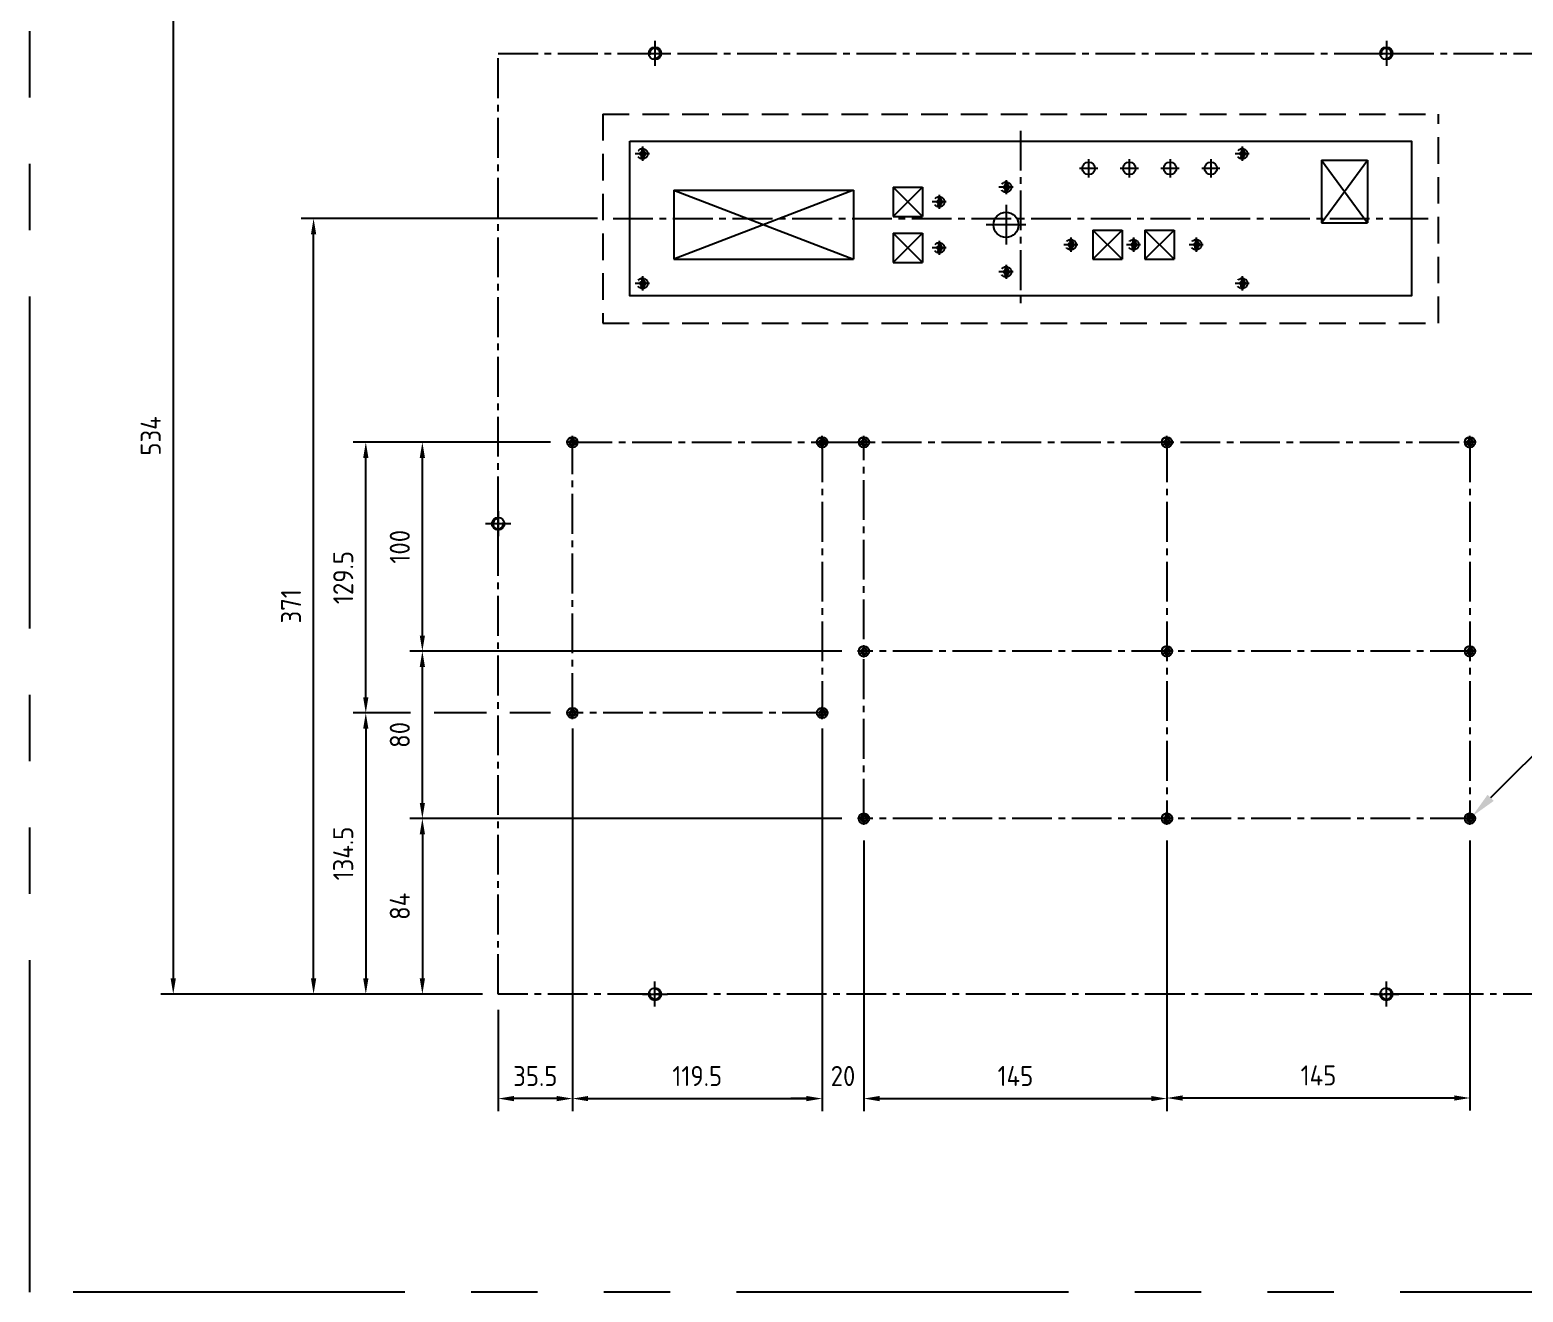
# Model space of a CAD drawing. Header units: millimetres. Extents: x 24815 to 37444, y -10619 to 6020.
# Drawn here: x 28652 to 29367, y 3674 to 4278 of the extents above; entities that cross this region are included whole.
import ezdxf

# ---------------------------------------------------------------- set-up
doc = ezdxf.new("R2010")
doc.units = ezdxf.units.MM
for name, pattern in [('CENTER', [50.8, 31.75, -6.35, 6.35, -6.35]), ('CENTER2', [28.575, 19.05, -3.175, 3.175, -3.175]), ('HIDDEN', [9.525, 6.35, -3.175]), ('HIDDENX2', [19.05, 12.7, -6.35]), ('PHANTOM2', [31.75, 15.875, -3.175, 3.175, -3.175, 3.175, -3.175])]:
    doc.linetypes.add(name, pattern=pattern)
for name, color, linetype in [('CEN', 1, 'CENTER'), ('CENTER', 1, 'CENTER'), ('THIN', 3, 'Continuous')]:
    doc.layers.add(name, color=color, linetype=linetype)
doc.styles.get("Standard").update_dxf_attribs({"font": 'ISOCP.SHX', "bigfont": 'WHGTXT.SHX'})
doc.dimstyles.new('PS-3', dxfattribs={"dimscale": 3, "dimtxt": 3.2, "dimasz": 2.5, "dimexe": 2, "dimexo": 2.5, "dimgap": 2, "dimtad": 1, "dimtoh": 1, "dimrnd": 0.05, "dimzin": 12, "dimdsep": 46, "dimtxsty": 'Standard', "dimcen": 0, "dimclrt": 2, "dimazin": 3, "dimtfac": 1, "dimtofl": 0, "dimtmove": 0, "dimatfit": 3, "dimfxl": 0.18, "dimtolj": 1, "dimtzin": 0, "dimarcsym": 0})
doc.dimstyles.new('PS-5', dxfattribs={"dimscale": 5, "dimtxt": 3.2, "dimasz": 2.5, "dimexe": 2, "dimexo": 2.5, "dimgap": 2, "dimtad": 1, "dimtoh": 1, "dimrnd": 0.05, "dimzin": 12, "dimdsep": 46, "dimtxsty": 'Standard', "dimcen": 0, "dimclrt": 2, "dimazin": 3, "dimtfac": 1, "dimtofl": 0, "dimtmove": 0, "dimatfit": 3, "dimfxl": 0.18, "dimtolj": 1, "dimtzin": 0, "dimarcsym": 0})

# ---------------------------------------------------------------- blocks, each defined once
blk = doc.blocks.new('WEFWFA')
for p, q in [((6104.54, -8052.57), (6126.54, -8022.57)), ((6104.54, -8022.57), (6126.54, -8052.57)), ((5880.54, -8037.07), (5794.54, -8070.07)), ((5794.54, -8037.07), (5880.54, -8070.07)), ((5913.54, -8035.57), (5899.54, -8049.57)), ((5899.54, -8035.57), (5913.54, -8049.57)), ((5913.54, -8057.57), (5899.54, -8071.57)), ((5899.54, -8057.57), (5913.54, -8071.57)), ((5995.04, -8056.07), (6009.04, -8070.07)), ((6009.04, -8056.07), (5995.04, -8070.07)), ((6020.04, -8056.07), (6034.04, -8070.07)), ((6034.04, -8056.07), (6020.04, -8070.07))]:
    blk.add_line(p, q)
at = {"color": 3}
for p, q in [((6104.54, -8022.57), (6126.54, -8022.57)), ((6104.54, -8022.57), (6104.54, -8052.57)), ((6126.54, -8022.57), (6126.54, -8052.57)), ((5794.54, -8037.07), (5794.54, -8070.07)), ((5794.54, -8037.07), (5880.54, -8037.07)), ((5880.54, -8037.07), (5880.54, -8070.07)), ((5899.54, -8035.57), (5899.54, -8049.57)), ((5899.54, -8035.57), (5913.54, -8035.57)), ((5913.54, -8035.57), (5913.54, -8049.57)), ((5899.54, -8049.57), (5913.54, -8049.57)), ((6104.54, -8052.57), (6126.54, -8052.57)), ((5899.54, -8057.57), (5899.54, -8071.57)), ((5899.54, -8057.57), (5899.54, -8071.57)), ((5899.54, -8057.57), (5913.54, -8057.57)), ((5913.54, -8057.57), (5913.54, -8071.57)), ((5995.04, -8056.07), (5995.04, -8070.07)), ((5995.04, -8056.07), (6009.04, -8056.07)), ((6009.04, -8056.07), (6009.04, -8070.07)), ((6020.04, -8056.07), (6034.04, -8056.07)), ((6020.04, -8056.07), (6020.04, -8070.07)), ((6034.04, -8056.07), (6034.04, -8070.07)), ((5794.54, -8070.07), (5880.54, -8070.07)), ((5899.54, -8071.57), (5913.54, -8071.57)), ((5995.04, -8070.07), (6009.04, -8070.07)), ((6020.04, -8070.07), (6034.04, -8070.07))]:
    blk.add_line(p, q, dxfattribs=at)
at = {"color": 0, "linetype": 'HIDDEN'}
for centre in [(5779.54, -8019.57), (6066.54, -8019.57), (5953.54, -8035.57), (5921.54, -8042.57), (5921.54, -8064.57), (5984.54, -8063.07), (6014.54, -8063.07), (6044.54, -8063.07), (5953.54, -8076.07), (5779.54, -8081.57), (6066.54, -8081.57)]:
    blk.add_circle(centre, 2.5, dxfattribs=at)
at = {"color": 3}
for centre, radius in [((5779.54, -8019.57), 1), ((5993.04, -8026.57), 3), ((6012.54, -8026.57), 3), ((6032.04, -8026.57), 3), ((6051.54, -8026.57), 3), ((6066.54, -8019.57), 1), ((5953.54, -8035.57), 1), ((5921.54, -8042.57), 1), ((5953.54, -8053.57), 6), ((5921.54, -8064.57), 1), ((5984.54, -8063.07), 1), ((6014.54, -8063.07), 1), ((6044.54, -8063.07), 1), ((5779.54, -8081.57), 1), ((5953.54, -8076.07), 1), ((6066.54, -8081.57), 1)]:
    blk.add_circle(centre, radius, dxfattribs=at)
at = {"color": 0, "linetype": 'HIDDEN'}
for centre in [(5779.54, -8019.57), (6066.54, -8019.57), (5953.54, -8035.57), (5921.54, -8042.57), (5921.54, -8064.57), (5984.54, -8063.07), (6014.54, -8063.07), (6044.54, -8063.07), (5779.54, -8081.57), (5953.54, -8076.07), (6066.54, -8081.57)]:
    blk.add_arc(centre, 1.5, 231.88231, 126.66761, dxfattribs=at)
at = {"layer": 'CEN', "color": 1, "linetype": 'CENTER'}
for p, q in [((5953.54, -8044.08), (5953.54, -8063.05)), ((5963.03, -8053.57), (5944.06, -8053.57))]:
    blk.add_line(p, q, dxfattribs=at)
at = {"layer": 'CENTER', "linetype": 'CENTER'}
for p, q in [((5779.54, -8016.18), (5779.54, -8022.96)), ((6066.54, -8016.18), (6066.54, -8022.96)), ((5782.93, -8019.57), (5776.15, -8019.57)), ((5993.04, -8022.19), (5993.04, -8030.95)), ((6012.54, -8022.19), (6012.54, -8030.95)), ((6032.04, -8022.19), (6032.04, -8030.95)), ((6051.54, -8022.19), (6051.54, -8030.95)), ((6069.93, -8019.57), (6063.15, -8019.57)), ((5997.42, -8026.57), (5988.67, -8026.57)), ((6016.92, -8026.57), (6008.17, -8026.57)), ((6036.42, -8026.57), (6027.67, -8026.57)), ((6055.92, -8026.57), (6047.17, -8026.57)), ((5956.93, -8035.57), (5950.15, -8035.57)), ((5953.54, -8032.18), (5953.54, -8038.96)), ((5924.93, -8042.57), (5918.15, -8042.57)), ((5921.54, -8039.18), (5921.54, -8045.96)), ((5984.54, -8059.68), (5984.54, -8066.46)), ((6014.54, -8059.68), (6014.54, -8066.46)), ((6044.54, -8059.68), (6044.54, -8066.46)), ((5924.93, -8064.57), (5918.15, -8064.57)), ((5921.54, -8061.18), (5921.54, -8067.96)), ((5987.93, -8063.07), (5981.15, -8063.07)), ((6017.93, -8063.07), (6011.15, -8063.07)), ((6047.93, -8063.07), (6041.15, -8063.07)), ((5953.54, -8072.68), (5953.54, -8079.46)), ((5779.54, -8078.18), (5779.54, -8084.96)), ((5956.93, -8076.07), (5950.15, -8076.07)), ((6066.54, -8078.18), (6066.54, -8084.96)), ((5782.93, -8081.57), (5776.15, -8081.57)), ((6069.93, -8081.57), (6063.15, -8081.57))]:
    blk.add_line(p, q, dxfattribs=at)
blk = doc.blocks.new('SDFGWAFS')
at = {"color": 2, "linetype": 'HIDDENX2'}
for p, q in [((5139.06, -7982.27), (5539.06, -7982.27)), ((5139.06, -7982.27), (5139.06, -8082.27)), ((5539.06, -8082.27), (5539.06, -7982.27)), ((5139.06, -8082.27), (5539.06, -8082.27))]:
    blk.add_line(p, q, dxfattribs=at)
blk.add_blockref('WEFWFA', (-621.48, 18.3))
blk = doc.blocks.new('*D591')
at = {"color": 0, "lineweight": -2, "transparency": 16777216}
for p, q in [((28912.03, 3940.61), (28912.03, 3760.64)), ((28876.53, 3809.11), (28876.53, 3760.64)), ((28904.53, 3766.64), (28884.03, 3766.64))]:
    blk.add_line(p, q, dxfattribs=at)
at = {"color": 0, "transparency": 16777216}
for points in [[(28884.03, 3767.89), (28884.03, 3765.39), (28876.53, 3766.64)], [(28904.53, 3767.89), (28904.53, 3765.39), (28912.03, 3766.64)]]:
    blk.add_solid(points, dxfattribs=at)
at = {"layer": 'Defpoints', "color": 0, "transparency": 16777216}
for p in [(28912.03, 3948.11), (28876.53, 3816.61), (28876.53, 3766.64)]:
    blk.add_point(p, dxfattribs=at)
at = {"color": 2, "transparency": 16777216, "insert": (28894.28, 3777.44), "char_height": 9.6, "attachment_point": 5}
blk.add_mtext('\\A1;35.5', dxfattribs=at)
blk = doc.blocks.new('*D592')
at = {"color": 0, "lineweight": -2, "transparency": 16777216}
for p, q in [((28912.03, 3943.61), (28912.03, 3760.64)), ((29031.53, 3943.61), (29031.53, 3760.64)), ((28919.53, 3766.64), (29024.03, 3766.64))]:
    blk.add_line(p, q, dxfattribs=at)
at = {"color": 0, "transparency": 16777216}
for points in [[(28919.53, 3767.89), (28919.53, 3765.39), (28912.03, 3766.64)], [(29024.03, 3767.89), (29024.03, 3765.39), (29031.53, 3766.64)]]:
    blk.add_solid(points, dxfattribs=at)
at = {"layer": 'Defpoints', "color": 0, "transparency": 16777216}
for p in [(28912.03, 3951.11), (29031.53, 3951.11), (29031.53, 3766.64)]:
    blk.add_point(p, dxfattribs=at)
at = {"color": 2, "transparency": 16777216, "insert": (28971.78, 3777.44), "char_height": 9.6, "attachment_point": 5}
blk.add_mtext('\\A1;119.5', dxfattribs=at)
blk = doc.blocks.new('*D593')
at = {"color": 0, "lineweight": -2, "transparency": 16777216}
for p, q in [((29031.53, 3940.61), (29031.53, 3760.64)), ((29051.53, 3890.11), (29051.53, 3760.64)), ((29024.03, 3766.64), (29016.53, 3766.64)), ((29059.03, 3766.64), (29066.53, 3766.64))]:
    blk.add_line(p, q, dxfattribs=at)
at = {"color": 0, "transparency": 16777216}
for points in [[(29024.03, 3767.89), (29024.03, 3765.39), (29031.53, 3766.64)], [(29059.03, 3767.89), (29059.03, 3765.39), (29051.53, 3766.64)]]:
    blk.add_solid(points, dxfattribs=at)
at = {"layer": 'Defpoints', "color": 0, "transparency": 16777216}
for p in [(29031.53, 3948.11), (29051.53, 3897.61), (29031.53, 3766.64)]:
    blk.add_point(p, dxfattribs=at)
at = {"color": 2, "transparency": 16777216, "insert": (29041.53, 3777.44), "char_height": 9.6, "attachment_point": 5}
blk.add_mtext('\\A1;20', dxfattribs=at)
blk = doc.blocks.new('*D594')
at = {"color": 0, "lineweight": -2, "transparency": 16777216}
for p, q in [((29051.53, 3890.11), (29051.53, 3760.64)), ((29196.53, 3890.11), (29196.53, 3760.64)), ((29059.03, 3766.64), (29189.03, 3766.64))]:
    blk.add_line(p, q, dxfattribs=at)
at = {"color": 0, "transparency": 16777216}
for points in [[(29059.03, 3767.89), (29059.03, 3765.39), (29051.53, 3766.64)], [(29189.03, 3767.89), (29189.03, 3765.39), (29196.53, 3766.64)]]:
    blk.add_solid(points, dxfattribs=at)
at = {"layer": 'Defpoints', "color": 0, "transparency": 16777216}
for p in [(29051.53, 3897.61), (29196.53, 3897.61), (29196.53, 3766.64)]:
    blk.add_point(p, dxfattribs=at)
at = {"color": 2, "transparency": 16777216, "insert": (29124.03, 3777.44), "char_height": 9.6, "attachment_point": 5}
blk.add_mtext('\\A1;145', dxfattribs=at)
blk = doc.blocks.new('*D435')
at = {"color": 0, "lineweight": -2, "transparency": 16777216}
for p, q in [((29196.53, 3890.11), (29196.53, 3760.91)), ((29341.53, 3890.11), (29341.53, 3760.91)), ((29334.03, 3766.91), (29204.03, 3766.91))]:
    blk.add_line(p, q, dxfattribs=at)
at = {"color": 0, "transparency": 16777216}
for points in [[(29204.03, 3768.16), (29204.03, 3765.66), (29196.53, 3766.91)], [(29334.03, 3768.16), (29334.03, 3765.66), (29341.53, 3766.91)]]:
    blk.add_solid(points, dxfattribs=at)
at = {"layer": 'Defpoints', "color": 0, "transparency": 16777216}
for p in [(29196.53, 3897.61), (29341.53, 3897.61), (29196.53, 3766.91)]:
    blk.add_point(p, dxfattribs=at)
at = {"color": 2, "transparency": 16777216, "insert": (29269.03, 3777.71), "char_height": 9.6, "attachment_point": 5}
blk.add_mtext('\\A1;145', dxfattribs=at)
blk = doc.blocks.new('*D595')
at = {"color": 0, "lineweight": -2, "transparency": 16777216}
for p, q in [((29041.03, 3900.61), (28834.24, 3900.61)), ((28840.24, 3893.11), (28840.24, 3824.11)), ((28869.03, 3816.61), (28834.24, 3816.61))]:
    blk.add_line(p, q, dxfattribs=at)
at = {"color": 0, "transparency": 16777216}
for points in [[(28838.99, 3893.11), (28841.49, 3893.11), (28840.24, 3900.61)], [(28838.99, 3824.11), (28841.49, 3824.11), (28840.24, 3816.61)]]:
    blk.add_solid(points, dxfattribs=at)
at = {"layer": 'Defpoints', "color": 0, "transparency": 16777216}
for p in [(29048.53, 3900.61), (28840.24, 3816.61), (28876.53, 3816.61)]:
    blk.add_point(p, dxfattribs=at)
at = {"color": 2, "transparency": 16777216, "insert": (28829.44, 3858.61), "char_height": 9.6, "attachment_point": 5, "rotation": 90}
blk.add_mtext('\\A1;84', dxfattribs=at)
blk = doc.blocks.new('*D596')
at = {"color": 0, "lineweight": -2, "transparency": 16777216}
for p, q in [((29041.03, 3980.61), (28834.24, 3980.61)), ((28840.24, 3908.11), (28840.24, 3973.11)), ((29041.03, 3900.61), (28834.24, 3900.61))]:
    blk.add_line(p, q, dxfattribs=at)
at = {"color": 0, "transparency": 16777216}
for points in [[(28838.99, 3973.11), (28841.49, 3973.11), (28840.24, 3980.61)], [(28838.99, 3908.11), (28841.49, 3908.11), (28840.24, 3900.61)]]:
    blk.add_solid(points, dxfattribs=at)
at = {"layer": 'Defpoints', "color": 0, "transparency": 16777216}
for p in [(28840.24, 3980.61), (29048.53, 3980.61), (29048.53, 3900.61)]:
    blk.add_point(p, dxfattribs=at)
at = {"color": 2, "transparency": 16777216, "insert": (28829.44, 3940.61), "char_height": 9.6, "attachment_point": 5, "rotation": 90}
blk.add_mtext('\\A1;80', dxfattribs=at)
blk = doc.blocks.new('*D597')
at = {"color": 0, "lineweight": -2, "transparency": 16777216}
for p, q in [((28901.53, 4080.61), (28834.24, 4080.61)), ((28840.24, 3988.11), (28840.24, 4073.11)), ((29041.03, 3980.61), (28834.24, 3980.61))]:
    blk.add_line(p, q, dxfattribs=at)
at = {"color": 0, "transparency": 16777216}
for points in [[(28838.99, 4073.11), (28841.49, 4073.11), (28840.24, 4080.61)], [(28838.99, 3988.11), (28841.49, 3988.11), (28840.24, 3980.61)]]:
    blk.add_solid(points, dxfattribs=at)
at = {"layer": 'Defpoints', "color": 0, "transparency": 16777216}
for p in [(28840.24, 4080.61), (28909.03, 4080.61), (29048.53, 3980.61)]:
    blk.add_point(p, dxfattribs=at)
at = {"color": 2, "transparency": 16777216, "insert": (28829.44, 4030.61), "char_height": 9.6, "attachment_point": 5, "rotation": 90}
blk.add_mtext('\\A1;100', dxfattribs=at)
blk = doc.blocks.new('*D598')
at = {"color": 0, "lineweight": -2, "transparency": 16777216}
for p, q in [((28834.61, 3951.11), (28807.17, 3951.11)), ((28870.91, 3951.11), (28845.86, 3951.11)), ((28901.53, 3951.11), (28882.16, 3951.11)), ((28813.17, 3943.61), (28813.17, 3824.11)), ((28869.03, 3816.61), (28807.17, 3816.61))]:
    blk.add_line(p, q, dxfattribs=at)
at = {"color": 0, "transparency": 16777216}
for points in [[(28811.92, 3943.61), (28814.42, 3943.61), (28813.17, 3951.11)], [(28811.92, 3824.11), (28814.42, 3824.11), (28813.17, 3816.61)]]:
    blk.add_solid(points, dxfattribs=at)
at = {"layer": 'Defpoints', "color": 0, "transparency": 16777216}
for p in [(28909.03, 3951.11), (28813.17, 3816.61), (28876.53, 3816.61)]:
    blk.add_point(p, dxfattribs=at)
at = {"color": 2, "transparency": 16777216, "insert": (28802.37, 3883.86), "char_height": 9.6, "attachment_point": 5, "rotation": 90}
blk.add_mtext('\\A1;134.5', dxfattribs=at)
blk = doc.blocks.new('*D599')
at = {"color": 0, "lineweight": -2, "transparency": 16777216}
for p, q in [((28870.91, 4080.61), (28807.17, 4080.61)), ((28901.53, 4080.61), (28882.16, 4080.61)), ((28813.17, 3958.61), (28813.17, 4073.11)), ((28834.61, 3951.11), (28807.17, 3951.11)), ((28870.91, 3951.11), (28845.86, 3951.11)), ((28901.53, 3951.11), (28882.16, 3951.11))]:
    blk.add_line(p, q, dxfattribs=at)
at = {"color": 0, "transparency": 16777216}
for points in [[(28811.92, 4073.11), (28814.42, 4073.11), (28813.17, 4080.61)], [(28811.92, 3958.61), (28814.42, 3958.61), (28813.17, 3951.11)]]:
    blk.add_solid(points, dxfattribs=at)
at = {"layer": 'Defpoints', "color": 0, "transparency": 16777216}
for p in [(28813.17, 4080.61), (28909.03, 4080.61), (28909.03, 3951.11)]:
    blk.add_point(p, dxfattribs=at)
at = {"color": 2, "transparency": 16777216, "insert": (28802.37, 4015.86), "char_height": 9.6, "attachment_point": 5, "rotation": 90}
blk.add_mtext('\\A1;129.5', dxfattribs=at)
blk = doc.blocks.new('*D600')
at = {"color": 0, "lineweight": -2, "transparency": 16777216}
for p, q in [((28924.03, 4187.61), (28782.19, 4187.61)), ((28788.19, 3824.11), (28788.19, 4180.11)), ((28869.03, 3816.61), (28782.19, 3816.61))]:
    blk.add_line(p, q, dxfattribs=at)
at = {"color": 0, "transparency": 16777216}
for points in [[(28786.94, 4180.11), (28789.44, 4180.11), (28788.19, 4187.61)], [(28786.94, 3824.11), (28789.44, 3824.11), (28788.19, 3816.61)]]:
    blk.add_solid(points, dxfattribs=at)
at = {"layer": 'Defpoints', "color": 0, "transparency": 16777216}
for p in [(28788.19, 4187.61), (28931.53, 4187.61), (28876.53, 3816.61)]:
    blk.add_point(p, dxfattribs=at)
at = {"color": 2, "transparency": 16777216, "insert": (28777.39, 4002.11), "char_height": 9.6, "attachment_point": 5, "rotation": 90}
blk.add_mtext('\\A1;371', dxfattribs=at)
blk = doc.blocks.new('*D601')
at = {"color": 0, "lineweight": -2, "transparency": 16777216}
for p, q in [((28926.8, 4350.61), (28715.04, 4350.61)), ((28721.04, 4343.11), (28721.04, 3824.11)), ((28869.03, 3816.61), (28715.04, 3816.61))]:
    blk.add_line(p, q, dxfattribs=at)
at = {"color": 0, "transparency": 16777216}
for points in [[(28719.79, 4343.11), (28722.29, 4343.11), (28721.04, 4350.61)], [(28719.79, 3824.11), (28722.29, 3824.11), (28721.04, 3816.61)]]:
    blk.add_solid(points, dxfattribs=at)
at = {"layer": 'Defpoints', "color": 0, "transparency": 16777216}
for p in [(28934.3, 4350.61), (28721.04, 3816.61), (28876.53, 3816.61)]:
    blk.add_point(p, dxfattribs=at)
at = {"color": 2, "transparency": 16777216, "insert": (28710.24, 4083.61), "char_height": 9.6, "attachment_point": 5, "rotation": 90}
blk.add_mtext('\\A1;534', dxfattribs=at)
blk = doc.blocks.new('*D589')
at = {"color": 0, "lineweight": -2, "transparency": 16777216}
for p, q in [((29388.86, 3947.92), (29351.43, 3910.51)), ((29571.8, 3947.92), (29388.86, 3947.92))]:
    blk.add_line(p, q, dxfattribs=at)
at = {"color": 0, "transparency": 16777216}
blk.add_solid([(29349.96, 3911.98), (29352.91, 3909.03), (29342.59, 3901.67)], dxfattribs=at)
at = {"layer": 'Defpoints', "color": 0, "transparency": 16777216}
for p in [(29342.59, 3901.67), (29340.47, 3899.55)]:
    blk.add_point(p, dxfattribs=at)
at = {"color": 2, "transparency": 16777216, "insert": (29485.33, 3980.05), "char_height": 16, "attachment_point": 5}
blk.add_mtext('\\A1;13-M3 육각 팸너트\\P(관통없음)', dxfattribs=at)

msp = doc.modelspace()

# ---------------------------------------------------------------- linework, layer by layer
at = {"color": 1, "linetype": 'CENTER2'}
for p, q in [((29126.53154, 4229.60941), (29126.53154, 4145.60941)), ((28931.53154, 4187.60941), (29321.53154, 4187.60941)), ((28912.03154, 3951.10941), (28912.03154, 4080.60941)), ((28912.03154, 4080.60941), (29031.53154, 4080.60941)), ((29031.53154, 4080.60941), (29031.53154, 3951.10941)), ((29031.53154, 4080.60941), (29341.53154, 4080.60941)), ((29051.53154, 3900.60941), (29051.53154, 4080.60941)), ((29196.53154, 4080.60941), (29196.53154, 3900.60941)), ((29341.53154, 4080.60941), (29341.53154, 3900.60941)), ((29341.53154, 3980.60941), (29051.53154, 3980.60941)), ((29031.53154, 3951.10941), (28912.03154, 3951.10941)), ((29341.53154, 3900.60941), (29051.53154, 3900.60941))]:
    msp.add_line(p, q, dxfattribs=at)
at = {"color": 1, "linetype": 'CENTER'}
for p, q in [((28915.03154, 4080.60941), (28909.03154, 4080.60941)), ((28912.03154, 4077.60941), (28912.03154, 4083.60941)), ((29034.53154, 4080.60941), (29028.53154, 4080.60941)), ((29031.53154, 4077.60941), (29031.53154, 4083.60941)), ((29054.53154, 4080.60941), (29048.53154, 4080.60941)), ((29051.53154, 4077.60941), (29051.53154, 4083.60941)), ((29199.53154, 4080.60941), (29193.53154, 4080.60941)), ((29196.53154, 4077.60941), (29196.53154, 4083.60941)), ((29344.53154, 4080.60941), (29338.53154, 4080.60941)), ((29341.53154, 4077.60941), (29341.53154, 4083.60941)), ((29054.53154, 3980.60941), (29048.53154, 3980.60941)), ((29051.53154, 3977.60941), (29051.53154, 3983.60941)), ((29199.53154, 3980.60941), (29193.53154, 3980.60941)), ((29196.53154, 3977.60941), (29196.53154, 3983.60941)), ((29344.53154, 3980.60941), (29338.53154, 3980.60941)), ((29341.53154, 3977.60941), (29341.53154, 3983.60941)), ((28912.03154, 3948.10941), (28912.03154, 3954.10941)), ((29031.53154, 3948.10941), (29031.53154, 3954.10941)), ((28915.03154, 3951.10941), (28909.03154, 3951.10941)), ((29034.53154, 3951.10941), (29028.53154, 3951.10941)), ((29051.53154, 3897.60941), (29051.53154, 3903.60941)), ((29196.53154, 3897.60941), (29196.53154, 3903.60941)), ((29341.53154, 3897.60941), (29341.53154, 3903.60941)), ((29054.53154, 3900.60941), (29048.53154, 3900.60941)), ((29199.53154, 3900.60941), (29193.53154, 3900.60941)), ((29344.53154, 3900.60941), (29338.53154, 3900.60941))]:
    msp.add_line(p, q, dxfattribs=at)
at = {"color": 1, "linetype": 'PHANTOM2', "ltscale": 10}
msp.add_lwpolyline([(28652.42578, 4841.45387), (30101.88189, 4841.45387), (30101.88189, 3674.05911), (28652.42578, 3674.05911)], close=True, dxfattribs=at)
at = {"color": 1, "linetype": 'CENTER2'}
msp.add_lwpolyline([(29376.53154, 3816.60941), (28876.53154, 3816.60941), (28876.53154, 4266.60941), (29376.53154, 4266.60941)], close=True, dxfattribs=at)
at = {"color": 3}
msp.add_lwpolyline([(28939.53154, 4224.60941), (29313.53154, 4224.60941), (29313.53154, 4150.60941), (28939.53154, 4150.60941)], close=True, dxfattribs=at)
for centre, radius in [((28951.53154, 4266.60941), 3), ((29301.53154, 4266.60941), 3), ((28912.03154, 4080.60941), 2.5), ((29031.53154, 4080.60941), 2.5), ((29051.53154, 4080.60941), 2.5), ((29196.53154, 4080.60941), 2.5), ((29341.53154, 4080.60941), 2.5), ((28876.53154, 4041.60941), 3), ((28876.53154, 4041.60941), 3), ((29051.53154, 3980.60941), 2.5), ((29196.53154, 3980.60941), 2.5), ((29341.53154, 3980.60941), 2.5), ((28912.03154, 3951.10941), 2.5), ((29031.53154, 3951.10941), 2.5), ((29051.53154, 3900.60941), 2.5), ((29051.53154, 3900.60941), 1.5), ((29196.53154, 3900.60941), 2.5), ((29341.53154, 3900.60941), 2.5), ((29341.53154, 3900.60941), 1.5), ((28951.53154, 3816.60941), 3), ((29301.53154, 3816.60941), 3)]:
    msp.add_circle(centre, radius)
for centre in [(28912.03154, 4080.60941), (29031.53154, 4080.60941), (29051.53154, 4080.60941), (29196.53154, 4080.60941), (29341.53154, 4080.60941), (29051.53154, 3980.60941), (29196.53154, 3980.60941), (29341.53154, 3980.60941), (28912.03154, 3951.10941), (29031.53154, 3951.10941), (29051.53154, 3900.60941), (29196.53154, 3900.60941), (29341.53154, 3900.60941)]:
    msp.add_circle(centre, 1.25, dxfattribs=at)
at = {"color": 0, "linetype": 'HIDDEN'}
msp.add_circle((29196.53154, 3900.60941), 2.5, dxfattribs=at)
for centre in [(28912.03154, 4080.60941), (29031.53154, 4080.60941), (29051.53154, 4080.60941), (29196.53154, 4080.60941), (29341.53154, 4080.60941), (29051.53154, 3980.60941), (29196.53154, 3980.60941), (29341.53154, 3980.60941), (28912.03154, 3951.10941), (29031.53154, 3951.10941), (29051.53154, 3900.60941), (29196.53154, 3900.60941), (29341.53154, 3900.60941)]:
    msp.add_arc(centre, 1.5, 197.21679533, 123.69825747)
at = {"layer": 'CENTER'}
for p, q in [((28945.53154, 4266.60941), (28957.53154, 4266.60941)), ((28951.53154, 4272.60941), (28951.53154, 4260.60941)), ((29295.53154, 4266.60941), (29307.53154, 4266.60941)), ((29301.53154, 4272.60941), (29301.53154, 4260.60941)), ((28876.53154, 4047.60941), (28876.53154, 4035.60941)), ((28876.53154, 4035.60941), (28876.53154, 4047.60941)), ((28882.53154, 4041.60941), (28870.53154, 4041.60941)), ((28882.53154, 4041.60941), (28870.53154, 4041.60941)), ((28945.53154, 3816.60941), (28957.53154, 3816.60941)), ((28951.53154, 3810.60941), (28951.53154, 3822.60941)), ((29295.53154, 3816.60941), (29307.53154, 3816.60941)), ((29301.53154, 3810.60941), (29301.53154, 3822.60941))]:
    msp.add_line(p, q, dxfattribs=at)
at = {"layer": 'THIN'}
for centre, start, end in [((28951.53154, 4266.60941), 255, 195), ((29301.53154, 4266.60941), 255, 195), ((28876.53154, 4041.60941), 75, 15), ((28951.53154, 3816.60941), 165, 105), ((29301.53154, 3816.60941), 165, 105)]:
    msp.add_arc(centre, 2.45873, start, end, dxfattribs=at)

# ---------------------------------------------------------------- block references
msp.add_blockref('SDFGWAFS', (23787.47078, 12219.87878))

# ---------------------------------------------------------------- dimensions: what is measured, and where the dimension line sits
for base, p1, p2, angle, picture, middle in [((28721.04485, 3816.60941), (28934.29964, 4350.60941), (28876.53154, 3816.60941), 90, '*D601', (28710.24485, 4083.60941)), ((28788.18911, 4187.60941), (28876.53154, 3816.60941), (28931.53154, 4187.60941), 90, '*D600', (28777.38911, 4002.10941)), ((28813.17039, 4080.60941), (28909.03154, 3951.10941), (28909.03154, 4080.60941), 90, '*D599', (28802.36944, 4015.85941)), ((28840.23847, 4080.60941), (29048.53154, 3980.60941), (28909.03154, 4080.60941), 90, '*D597', (28829.43847, 4030.60941)), ((28840.23847, 3980.60941), (29048.53154, 3900.60941), (29048.53154, 3980.60941), 90, '*D596', (28829.43847, 3940.60941)), ((28813.17039, 3816.60941), (28909.03154, 3951.10941), (28876.53154, 3816.60941), 90, '*D598', (28802.37039, 3883.85941)), ((28840.23847, 3816.60941), (29048.53154, 3900.60941), (28876.53154, 3816.60941), 90, '*D595', (28829.43847, 3858.60941)), ((29196.53154, 3766.91229), (29341.53154, 3897.60941), (29196.53154, 3897.60941), 180, '*D435', (29269.03154, 3777.71229))]:
    dim = msp.add_linear_dim(base=base, p1=p1, p2=p2, angle=angle, dimstyle='PS-3')
    dim.commit()
    dim.dimension.update_dxf_attribs({"geometry": picture, "text_midpoint": middle})
dim = msp.add_diameter_dim_2p(p1=(29340.47062, 3899.54902), p2=(29342.59247, 3901.66981), text='13-M3 육각 팸너트\\P(관통없음)', dimstyle='PS-5')
dim.commit()
dim.dimension.update_dxf_attribs({"geometry": '*D589', "text_midpoint": (29485.33063, 3947.91815), "dimtype": 163})
for base, p1, p2, picture, middle in [((28876.53154, 3766.64202), (28912.03154, 3948.10941), (28876.53154, 3816.60941), '*D591', (28894.28154, 3777.44202)), ((29031.53154, 3766.64202), (28912.03154, 3951.10941), (29031.53154, 3951.10941), '*D592', (28971.78154, 3777.44202)), ((29196.53154, 3766.64202), (29051.53154, 3897.60941), (29196.53154, 3897.60941), '*D594', (29124.03154, 3777.44202))]:
    dim = msp.add_linear_dim(base=base, p1=p1, p2=p2, dimstyle='PS-3')
    dim.commit()
    dim.dimension.update_dxf_attribs({"geometry": picture, "text_midpoint": middle})
dim = msp.add_linear_dim(base=(29031.53154, 3766.64202), p1=(29051.53154, 3897.60941), p2=(29031.53154, 3948.10941), dimstyle='PS-3')
dim.commit()
dim.dimension.update_dxf_attribs({"geometry": '*D593', "text_midpoint": (29041.53154, 3766.64202), "dimtype": 160})

doc.saveas('drawing.dxf')
